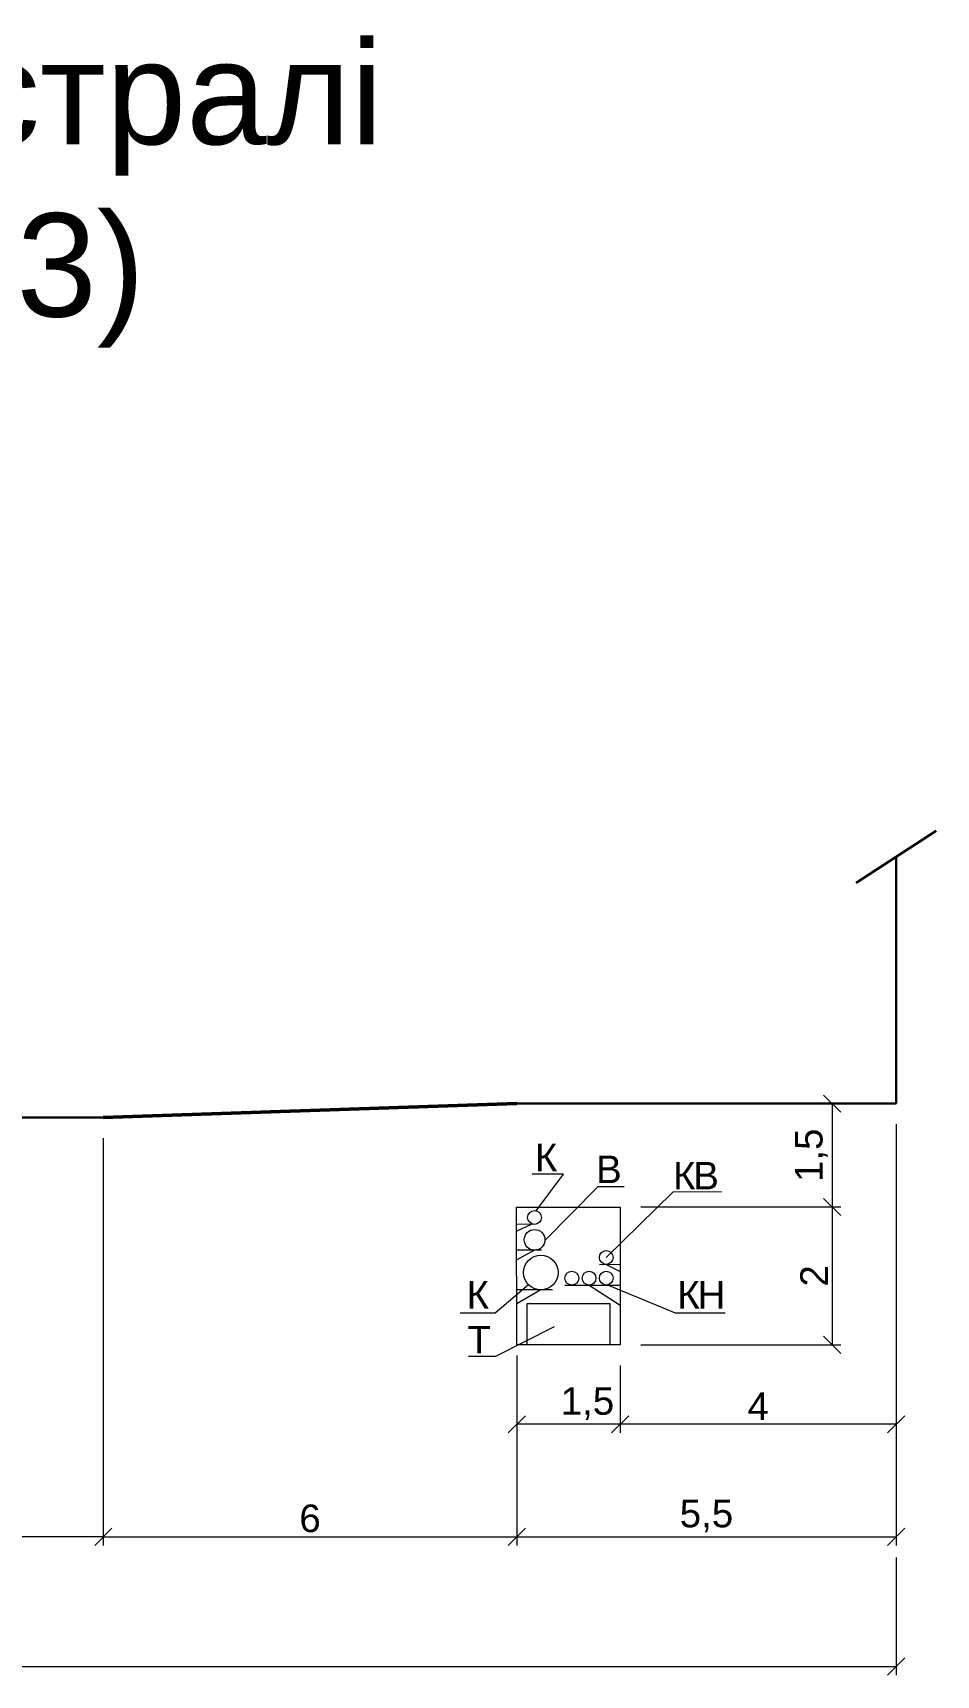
# Model space of a CAD drawing. Header units: millimetres. Extents: x -2123 to 34701, y -1286 to 835.
# Drawn here: x 1686.77 to 1699.88, y 656.32 to 680.16 of the extents above; entities that cross this region are included whole.
import ezdxf

# ---------------------------------------------------------------- set-up
doc = ezdxf.new("R2010")
doc.units = ezdxf.units.MM
doc.layers.get('0').update_dxf_attribs({"lineweight": 15})
for name, color, linetype, lineweight in [('Дор. Розм.', 7, 'Continuous', 50), ('Линия 0.3', 160, 'Continuous', 30), ('Линия 0.5', 26, 'Continuous', 50), ('Размер', 94, 'Continuous', 15), ('Інж. мережі', 205, 'Continuous', 18)]:
    doc.layers.add(name, color=color, linetype=linetype, lineweight=lineweight)
doc.styles.get("Standard").update_dxf_attribs({"font": 'arial.ttf'})
doc.styles.add('Аннотативный', font='arial.ttf')
doc.dimstyles.new('М-100', dxfattribs={"dimscale": 100, "dimtxt": 4, "dimasz": 2.5, "dimexe": 1.25, "dimexo": 3, "dimtad": 1, "dimlfac": 0.001, "dimtxsty": 'Standard', "dimblk": 'OBLIQUE', "dimcen": 2.5, "dimadec": 0, "dimazin": 0, "dimtfac": 1, "dimtmove": 0, "dimatfit": 3, "dimldrblk": 'OBLIQUE', "dimfxl": 1.25, "dimlwd": -1, "dimlwe": -1, "dimarcsym": 0})

# ---------------------------------------------------------------- blocks, each defined once
blk = doc.blocks.new('_Oblique')
at = {"color": 0, "linetype": 'ByBlock', "lineweight": -2}
blk.add_line((-0.5, -0.5), (0.5, 0.5), dxfattribs=at)
blk = doc.blocks.new('*D591')
at = {"layer": 'Defpoints', "color": 0, "ltscale": 1000, "transparency": 16777216}
for p in [(49610, 64852), (44609, 64452), (44609, 58765)]:
    blk.add_point(p, dxfattribs=at)
at = {"layer": 'Размер', "color": 0, "ltscale": 1000, "transparency": 16777216}
for p, q in [((49610, 64552), (49610, 58640)), ((44609, 64152), (44609, 58640)), ((49610, 58765), (44609, 58765))]:
    blk.add_line(p, q, dxfattribs=at)
at = {"layer": 'Размер', "color": 0, "ltscale": 1000, "transparency": 16777216, "xscale": 250, "yscale": 250, "zscale": 250, "rotation": 180}
blk.add_blockref('_Oblique', (44609, 58765), dxfattribs=at)
at = {"layer": 'Размер', "color": 0, "ltscale": 1000, "transparency": 16777216, "xscale": 250, "yscale": 250, "zscale": 250}
blk.add_blockref('_Oblique', (49610, 58765), dxfattribs=at)
at = {"layer": 'Размер', "color": 0, "ltscale": 1000, "transparency": 16777216, "insert": (47109, 59031), "char_height": 400, "attachment_point": 5}
blk.add_mtext('5', dxfattribs=at)
blk = doc.blocks.new('*D594')
at = {"layer": 'Defpoints', "color": 0, "ltscale": 1000, "transparency": 16777216}
for p in [(49610, 64852), (55609, 61697), (55609, 58765)]:
    blk.add_point(p, dxfattribs=at)
at = {"layer": 'Размер', "color": 0, "ltscale": 1000, "transparency": 16777216}
for p, q in [((49610, 64552), (49610, 58640)), ((55609, 61397), (55609, 58640)), ((49610, 58765), (55609, 58765))]:
    blk.add_line(p, q, dxfattribs=at)
at = {"layer": 'Размер', "color": 0, "ltscale": 1000, "transparency": 16777216, "xscale": 250, "yscale": 250, "zscale": 250, "rotation": 180}
blk.add_blockref('_Oblique', (49610, 58765), dxfattribs=at)
at = {"layer": 'Размер', "color": 0, "ltscale": 1000, "transparency": 16777216, "xscale": 250, "yscale": 250, "zscale": 250}
blk.add_blockref('_Oblique', (55609, 58765), dxfattribs=at)
at = {"layer": 'Размер', "color": 0, "ltscale": 1000, "transparency": 16777216, "insert": (52609, 59032), "char_height": 400, "attachment_point": 5}
blk.add_mtext('6', dxfattribs=at)
blk = doc.blocks.new('*D598')
at = {"layer": 'Defpoints', "color": 0, "ltscale": 1000, "transparency": 16777216}
for p in [(61113, 65053), (55609, 61697), (61113, 58765)]:
    blk.add_point(p, dxfattribs=at)
at = {"layer": 'Размер', "color": 0, "ltscale": 1000, "transparency": 16777216}
for p, q in [((61113, 64753), (61113, 58640)), ((55609, 61397), (55609, 58640)), ((55609, 58765), (61113, 58765))]:
    blk.add_line(p, q, dxfattribs=at)
at = {"layer": 'Размер', "color": 0, "ltscale": 1000, "transparency": 16777216, "xscale": 250, "yscale": 250, "zscale": 250, "rotation": 180}
blk.add_blockref('_Oblique', (55609, 58765), dxfattribs=at)
at = {"layer": 'Размер', "color": 0, "ltscale": 1000, "transparency": 16777216, "xscale": 250, "yscale": 250, "zscale": 250}
blk.add_blockref('_Oblique', (61113, 58765), dxfattribs=at)
at = {"layer": 'Размер', "color": 0, "ltscale": 1000, "transparency": 16777216, "insert": (58361, 59067), "char_height": 400, "attachment_point": 5}
blk.add_mtext('5,5', dxfattribs=at)
blk = doc.blocks.new('*D600')
at = {"layer": 'Defpoints', "color": 0, "ltscale": 1000, "transparency": 16777216}
for p in [(57162, 65053), (57107, 63553), (60185, 63553)]:
    blk.add_point(p, dxfattribs=at)
at = {"layer": 'Размер', "color": 0, "ltscale": 1000, "transparency": 16777216}
for p, q in [((57462, 65053), (60310, 65053)), ((60185, 65053), (60185, 63553)), ((57407, 63553), (60310, 63553))]:
    blk.add_line(p, q, dxfattribs=at)
at = {"layer": 'Размер', "color": 0, "ltscale": 1000, "transparency": 16777216, "xscale": 250, "yscale": 250, "zscale": 250}
for p, rotation in [((60185, 65053), 90), ((60185, 63553), 270)]:
    blk.add_blockref('_Oblique', p, dxfattribs=dict(at, rotation=rotation))
at = {"layer": 'Размер', "color": 0, "ltscale": 1000, "transparency": 16777216, "insert": (59882, 64303), "char_height": 400, "attachment_point": 5, "rotation": 90}
blk.add_mtext('1,5', dxfattribs=at)
blk = doc.blocks.new('*D601')
at = {"layer": 'Defpoints', "color": 0, "ltscale": 1000, "transparency": 16777216}
for p in [(57107, 63553), (57109, 61553), (60185, 61553)]:
    blk.add_point(p, dxfattribs=at)
at = {"layer": 'Размер', "color": 0, "ltscale": 1000, "transparency": 16777216}
for p, q in [((57407, 63553), (60310, 63553)), ((60185, 63553), (60185, 61553)), ((57409, 61553), (60310, 61553))]:
    blk.add_line(p, q, dxfattribs=at)
at = {"layer": 'Размер', "color": 0, "ltscale": 1000, "transparency": 16777216, "xscale": 250, "yscale": 250, "zscale": 250}
for p, rotation in [((60185, 63553), 90), ((60185, 61553), 270)]:
    blk.add_blockref('_Oblique', p, dxfattribs=dict(at, rotation=rotation))
at = {"layer": 'Размер', "color": 0, "ltscale": 1000, "transparency": 16777216, "insert": (59922, 62553), "char_height": 400, "attachment_point": 5, "rotation": 90}
blk.add_mtext('2', dxfattribs=at)
blk = doc.blocks.new('*D602')
at = {"layer": 'Defpoints', "color": 0, "ltscale": 1000, "transparency": 16777216}
for p in [(57109, 61551), (61113, 61553), (57109, 60399)]:
    blk.add_point(p, dxfattribs=at)
at = {"layer": 'Размер', "color": 0, "ltscale": 1000, "transparency": 16777216}
for p, q in [((57109, 61251), (57109, 60274)), ((61113, 61253), (61113, 60274)), ((61113, 60399), (57109, 60399))]:
    blk.add_line(p, q, dxfattribs=at)
at = {"layer": 'Размер', "color": 0, "ltscale": 1000, "transparency": 16777216, "xscale": 250, "yscale": 250, "zscale": 250, "rotation": 180}
blk.add_blockref('_Oblique', (57109, 60399), dxfattribs=at)
at = {"layer": 'Размер', "color": 0, "ltscale": 1000, "transparency": 16777216, "xscale": 250, "yscale": 250, "zscale": 250}
blk.add_blockref('_Oblique', (61113, 60399), dxfattribs=at)
at = {"layer": 'Размер', "color": 0, "ltscale": 1000, "transparency": 16777216, "insert": (59111, 60661), "char_height": 400, "attachment_point": 5}
blk.add_mtext('4', dxfattribs=at)
blk = doc.blocks.new('*D588')
at = {"layer": 'Defpoints', "color": 0, "ltscale": 1000, "transparency": 16777216}
for p in [(55609, 61552), (57109, 61553), (55609, 60399)]:
    blk.add_point(p, dxfattribs=at)
at = {"layer": 'Размер', "color": 0, "ltscale": 1000, "transparency": 16777216}
for p, q in [((55609, 61252), (55609, 60274)), ((57109, 61253), (57109, 60274)), ((57109, 60399), (55609, 60399))]:
    blk.add_line(p, q, dxfattribs=at)
at = {"layer": 'Размер', "color": 0, "ltscale": 1000, "transparency": 16777216, "xscale": 250, "yscale": 250, "zscale": 250, "rotation": 180}
blk.add_blockref('_Oblique', (55609, 60399), dxfattribs=at)
at = {"layer": 'Размер', "color": 0, "ltscale": 1000, "transparency": 16777216, "xscale": 250, "yscale": 250, "zscale": 250}
blk.add_blockref('_Oblique', (57109, 60399), dxfattribs=at)
at = {"layer": 'Размер', "color": 0, "ltscale": 1000, "transparency": 16777216, "insert": (56634, 60701), "char_height": 400, "attachment_point": 5}
blk.add_mtext('1,5', dxfattribs=at)
blk = doc.blocks.new('*D617')
at = {"layer": 'Defpoints', "color": 0, "ltscale": 1000, "transparency": 16777216}
for p in [(13085, 58765), (61113, 58765), (61113, 56884)]:
    blk.add_point(p, dxfattribs=at)
at = {"layer": 'Размер', "color": 0, "ltscale": 1000, "transparency": 16777216}
for p, q in [((13085, 58465), (13085, 56759)), ((61113, 58465), (61113, 56759)), ((13085, 56884), (61113, 56884))]:
    blk.add_line(p, q, dxfattribs=at)
at = {"layer": 'Размер', "color": 0, "ltscale": 1000, "transparency": 16777216, "xscale": 250, "yscale": 250, "zscale": 250, "rotation": 180}
blk.add_blockref('_Oblique', (13085, 56884), dxfattribs=at)
at = {"layer": 'Размер', "color": 0, "ltscale": 1000, "transparency": 16777216, "xscale": 250, "yscale": 250, "zscale": 250}
blk.add_blockref('_Oblique', (61113, 56884), dxfattribs=at)
at = {"layer": 'Размер', "color": 0, "ltscale": 1000, "transparency": 16777216, "insert": (37099, 57151), "char_height": 400, "attachment_point": 5}
blk.add_mtext('48', dxfattribs=at)
blk = doc.blocks.new('1')
at = {"color": 0, "lineweight": 30, "ltscale": 1000}
for p, q in [((60533.217, 68257.017), (61692.998, 69011.91)), ((61113.108, 65052.944), (61113.108, 68634.463))]:
    blk.add_line(p, q, dxfattribs=at)
at = {"layer": 'Линия 0.3', "color": 0, "ltscale": 1000}
for p, q in [((49609.556, 64852.384), (44608.628, 64852.384)), ((61113.108, 65052.944), (55608.628, 65052.944))]:
    blk.add_line(p, q, dxfattribs=at)
at = {"layer": 'Линия 0.5', "color": 0, "ltscale": 1000}
blk.add_line((55608.628, 65052.944), (49609.556, 64852.384), dxfattribs=at)
at = {"layer": 'Інж. мережі', "color": 0}
for points in [[(55890.29, 63498.595), (56285.146, 64028.487), (55833.522, 64028.105)], [(57166.517, 63847.767), (56784.97, 63847.444), (56016.661, 63068.279)], [(58580.159, 63771.02), (57871.362, 63770.421), (56907.556, 62820.817)], [(55608.628, 61551.678), (55606.938, 63551.677), (57106.937, 63552.944), (57108.627, 61552.945), (55608.628, 61551.678)], [(55891.693, 63301.461), (55607.15, 63301.221)], [(55891.693, 63301.461), (55607.15, 63301.221)], [(55816.693, 63301.398), (55607.233, 63202.947)], [(55816.693, 63301.398), (55607.233, 63202.947)], [(55967.01, 62926.524), (55607.466, 62926.221)], [(55967.01, 62926.524), (55607.466, 62926.221)], [(55867.01, 62926.44), (55607.586, 62785.139)], [(55867.01, 62926.44), (55607.586, 62785.139)], [(56807.641, 62720.732), (57107.64, 62720.986)], [(56807.641, 62720.732), (57107.64, 62720.986)], [(56907.64, 62720.817), (57107.728, 62617.398)], [(56907.64, 62720.817), (57107.728, 62617.398)], [(54787.176, 62017.292), (55296.052, 62017.722), (55778.548, 62427.645)], [(56126.366, 62352.115), (55607.952, 62351.677)], [(56126.366, 62352.115), (55607.952, 62351.677)], [(55957.952, 62351.973), (55608.124, 62147.547)], [(55957.952, 62351.973), (55608.124, 62147.547)], [(56307.894, 62420.31), (57107.894, 62420.986)], [(56307.894, 62420.31), (57107.894, 62420.986)], [(56657.894, 62420.605), (57108.141, 62128.93)], [(56657.894, 62420.605), (57108.141, 62128.93)], [(58631.087, 62012.054), (57913.985, 62011.448), (56931.445, 62420.837)], [(54907.001, 61388.258), (55303.485, 61387.847), (56156.554, 61816.366)]]:
    blk.add_lwpolyline(points, dxfattribs=at)
blk.add_lwpolyline([(56958.12, 62152.818), (56958.627, 61552.818), (55758.628, 61551.804), (55758.121, 62151.804)], close=True, dxfattribs=at)
for centre, radius in [((55866.609, 63401.44), 100), ((55866.884, 63076.44), 150), ((55957.741, 62601.973), 250), ((56907.556, 62820.817), 100), ((56407.81, 62520.394), 100), ((56657.81, 62520.605), 100), ((56907.809, 62520.817), 100)]:
    blk.add_circle(centre, radius, dxfattribs=at)
at = {"color": 0, "ltscale": 100, "insert": (11073.259, 80475.049), "char_height": 1500, "width": 57666.65541, "attachment_point": 1}
blk.add_mtext('\\pi11708;Поперечний профiль магістралі  \\P\\pi15071;районного значення(1-3) \\P\\pi23633;М1:200 \\P', dxfattribs=at)
at = {"layer": 'Інж. мережі', "color": 0, "lineweight": 25, "ltscale": 1000, "char_height": 400, "attachment_point": 3, "style": 'Аннотативный'}
for s, width, insert in [('К', 613.06669, (56195.953, 64472.284)), ('В', 613.06669, (57131.789, 64299.546)), ('{\\T0.9;КВ}', 613.06669, (58504.42, 64207.758)), ('К', 613.06669, (55204.606, 62479.844)), ('{\\T0.9;КН}', 613.06669, (58594.433, 62479.591)), ('{\\T0.9;Т}', 400, (55199.525, 61827.268))]:
    blk.add_mtext_dynamic_manual_height_columns(s, width=width, gutter_width=12.5, heights=[0], dxfattribs=dict(at, insert=insert))
at = {"layer": 'Размер', "color": 0, "ltscale": 1000}
for base, p1, p2, angle, picture, middle in [((60185.144, 63552.944), (57162.342, 65052.944), (57106.937, 63552.944), 90, '*D600', (59882.262, 64302.944)), ((44608.628, 58765.386), (49609.556, 64852.384), (44608.628, 64452.384), 180, '*D591', (47109.092, 59031.297)), ((55608.628, 58765.386), (49609.556, 64852.384), (55608.628, 61696.665), 180, '*D594', (52609.092, 59032.115)), ((60185.144, 61552.945), (57106.937, 63552.944), (57108.627, 61552.945), 90, '*D601', (59921.826, 62552.945)), ((57108.629, 60398.615), (61113.108, 61552.945), (57108.629, 61550.834), 180, '*D602', (59110.868, 60661.115))]:
    dim = blk.add_linear_dim(base=base, p1=p1, p2=p2, angle=angle, dimstyle='М-100', dxfattribs=at)
    dim.commit()
    dim.dimension.update_dxf_attribs({"geometry": picture, "text_midpoint": middle})
dim = blk.add_linear_dim(base=(61113.108, 58765.386), p1=(55608.628, 61696.665), p2=(61113.108, 65052.944), dimstyle='М-100', dxfattribs=at)
dim.commit()
dim.dimension.update_dxf_attribs({"geometry": '*D598', "text_midpoint": (58360.868, 59067.45)})
dim = blk.add_linear_dim(base=(55608.628, 60398.615), p1=(57108.627, 61552.945), p2=(55608.628, 61551.678), angle=180, dimstyle='М-100', dxfattribs=at)
dim.commit()
dim.dimension.update_dxf_attribs({"geometry": '*D588', "text_midpoint": (56633.643, 60398.615), "dimtype": 128})
dim = blk.add_linear_dim(base=(61113.108, 56884.277), p1=(13084.501, 58765.386), p2=(61113.108, 58765.386), text='48', dimstyle='М-100', dxfattribs=at)
dim.commit()
dim.dimension.update_dxf_attribs({"geometry": '*D617', "text_midpoint": (37098.804, 57151.006)})

msp = doc.modelspace()

# ---------------------------------------------------------------- block references
at = {"layer": 'Дор. Розм.', "xscale": 0.001, "yscale": 0.001, "zscale": 0.001}
msp.add_blockref('1', (1638.187, 599.564), dxfattribs=at)

doc.saveas('drawing.dxf')
